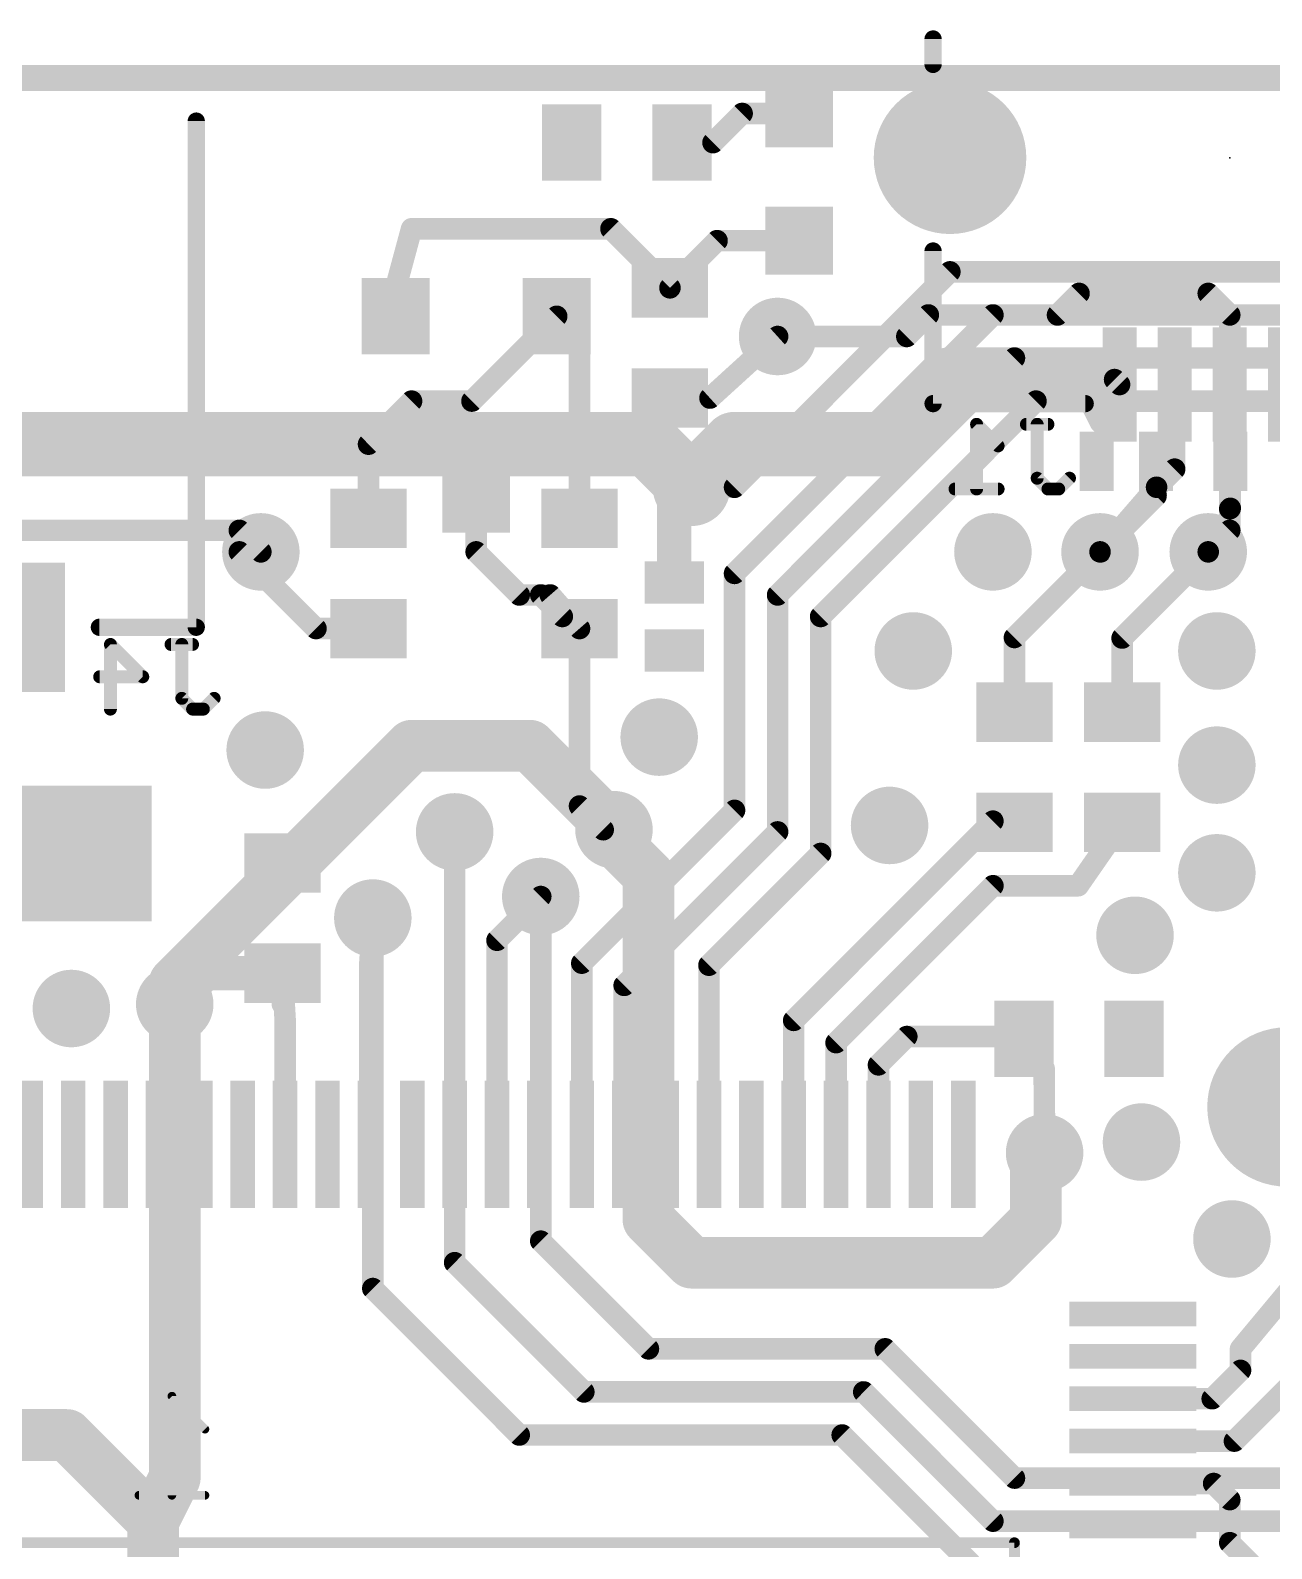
# Model space of a CAD drawing. Extents: x 0 to 54.4, y 0.4 to 50.9.
# Drawn here: x 31.06 to 45.71, y 32.95 to 50.85 of the extents above; entities that cross this region are included whole.
import ezdxf

# ---------------------------------------------------------------- set-up
doc = ezdxf.new("R2010")
doc.units = 0
for name, color, linetype in [('1', 22, 'CONTINUOUS'), ('16', 175, 'CONTINUOUS'), ('17', 82, 'CONTINUOUS'), ('18', 82, 'CONTINUOUS'), ('22', 253, 'CONTINUOUS'), ('24', 7, 'CONTINUOUS'), ('26', 253, 'CONTINUOUS')]:
    doc.layers.add(name, color=color, linetype=linetype)

# ---------------------------------------------------------------- blocks, each defined once
blk = doc.blocks.new('RECT')
blk.add_solid([(-0.5, -0.5), (0.5, -0.5), (-0.5, 0.5), (0.5, 0.5)])
blk = doc.blocks.new('ROUNDP')
at = {"const_width": 0.5}
blk.add_lwpolyline([(0, -0.25, 1), (0, 0.25, 1), (0, -0.25)], format="xyb", dxfattribs=at)
blk = doc.blocks.new('SQUAREP')
blk.add_solid([(-0.5, -0.5), (0.5, -0.5), (-0.5, 0.5), (0.5, 0.5)])
blk = doc.blocks.new('ROUNDV')
at = {"const_width": 0.5}
blk.add_lwpolyline([(0, -0.25, 1), (0, 0.25, 1), (0, -0.25)], format="xyb", dxfattribs=at)

msp = doc.modelspace()

# ---------------------------------------------------------------- linework, layer by layer
at = {"layer": '1'}
for points, const_width in [([(54.102, 50.292), (0.508, 50.292)], 0.254), ([(39.116, 49.53), (39.4596, 49.8736)], 0.254), ([(40.132, 49.8736), (39.4596, 49.8736)], 0.254), ([(38.75, 49.53), (39.116, 49.53)], 0.254), ([(35.372, 47.818), (35.56, 48.514)], 0.254), ([(35.56, 48.514), (37.9118, 48.514)], 0.254), ([(37.9118, 48.514), (38.608, 47.8178)], 0.254), ([(39.1638, 48.3736), (38.608, 47.8178)], 0.254), ([(40.132, 48.3736), (39.1638, 48.3736)], 0.254), ([(39.37, 45.466), (41.91, 48.006)], 0.254), ([(41.91, 48.006), (48.514, 48.006)], 0.254), ([(35.372, 47.482), (35.372, 47.818)], 0.254), ([(39.37, 44.45), (42.418, 47.498)], 0.254), ([(42.418, 47.498), (48.006, 47.498)], 0.254), ([(36.272, 46.482), (37.272, 47.482)], 0.254), ([(37.5412, 47.162), (37.272, 47.482)], 0.254), ([(37.5412, 45.1), (37.5412, 47.162)], 0.254), ([(39.0802, 46.5178), (39.878, 47.244)], 0.254), ([(39.878, 44.196), (42.672, 46.99)], 0.254), ([(42.672, 46.99), (47.752, 46.99)], 0.254), ([(35.052, 45.974), (35.56, 46.482)], 0.254), ([(35.56, 46.482), (36.272, 46.482)], 0.254), ([(38.608, 46.5178), (39.0802, 46.5178)], 0.254), ([(40.386, 43.942), (42.926, 46.482)], 0.254), ([(42.926, 46.482), (47.498, 46.482)], 0.254), ([(35.052, 45.1), (35.052, 45.974)], 0.254), ([(44.3428, 45.7708), (44.3428, 45.3652)], 0.254), ([(45.2176, 45.7708), (45.2176, 45.2176)], 0.254), ([(38.6588, 45.2628), (38.862, 45.466)], 0.4064), ([(36.322, 45.382), (36.322, 44.704)], 0.254), ([(38.862, 45.466), (39.37, 45.466)], 0.254), ([(44.3428, 45.3652), (43.6816, 44.704)], 0.254), ([(38.6588, 44.342), (38.6588, 45.2628)], 0.4064), ([(45.2176, 45.2176), (45.212, 45.212)], 0.254), ([(45.212, 45.212), (45.212, 44.958)], 0.254), ([(45.212, 44.958), (44.958, 44.704)], 0.254), ([(33.782, 44.704), (33.528, 44.704)], 0.254), ([(33.528, 44.704), (34.432, 43.8)], 0.254), ([(36.322, 44.704), (36.83, 44.196)], 0.254), ([(42.672, 43.6944), (43.6816, 44.704)], 0.254), ([(44.958, 44.704), (43.942, 43.688)], 0.254), ([(39.37, 41.656), (39.37, 44.45)], 0.254), ([(36.83, 44.196), (37.084, 44.196)], 0.254), ([(37.084, 44.196), (37.196, 44.196)], 0.254), ([(37.084, 44.196), (37.338, 43.942)], 0.254), ([(37.196, 44.196), (37.5412, 43.8)], 0.254), ([(39.878, 41.402), (39.878, 44.196)], 0.254), ([(37.338, 43.942), (37.338, 43.688)], 0.254), ([(40.386, 41.148), (40.386, 43.942)], 0.254), ([(35.052, 43.8), (34.432, 43.8)], 0.254), ([(37.5412, 41.7068), (37.5412, 43.8)], 0.254), ([(42.672, 42.814), (42.672, 43.6944)], 0.254), ([(43.942, 43.688), (43.942, 42.814)], 0.254), ([(37.8206, 41.4274), (37.5412, 41.7068)], 0.254), ([(37.568, 39.854), (39.37, 41.656)], 0.254), ([(37.9476, 41.4274), (37.8206, 41.4274)], 0.254), ([(40.068, 39.179), (42.418, 41.529)], 0.254), ([(42.418, 41.529), (42.56, 41.529)], 0.254), ([(42.56, 41.529), (42.672, 41.514)], 0.254), ([(43.4236, 40.767), (43.942, 41.514)], 0.254), ([(36.068, 37.718), (36.068, 41.402)], 0.254), ([(38.068, 39.592), (39.878, 41.402)], 0.254), ([(39.068, 39.83), (40.386, 41.148)], 0.254), ([(40.568, 38.917), (42.418, 40.767)], 0.254), ([(42.418, 40.767), (43.4236, 40.767)], 0.254), ([(36.568, 40.124), (37.084, 40.64)], 0.254), ([(35.068, 39.862), (35.1028, 40.386)], 0.254), ([(36.568, 37.718), (36.568, 40.124)], 0.254), ([(33.132, 39.736), (32.766, 39.37)], 0.4064), ([(34.036, 39.736), (33.132, 39.736)], 0.4064), ([(35.068, 37.718), (35.068, 39.862)], 0.254), ([(37.568, 37.718), (37.568, 39.854)], 0.254), ([(39.068, 37.718), (39.068, 39.83)], 0.254), ([(34.068, 39.196), (34.036, 39.736)], 0.254), ([(34.036, 39.736), (34.036, 39.37)], 0.254), ([(38.068, 37.718), (38.068, 39.592)], 0.254), ([(34.068, 37.718), (34.068, 39.196)], 0.254), ([(40.068, 37.718), (40.068, 39.179)], 0.254), ([(40.568, 37.718), (40.568, 38.917)], 0.254), ([(41.068, 38.655), (41.402, 38.989)], 0.254), ([(41.402, 38.989), (42.7332, 38.989)], 0.254), ([(42.7332, 38.989), (42.784, 38.9636)], 0.254), ([(43.0228, 38.608), (42.784, 38.9636)], 0.254), ([(41.068, 37.718), (41.068, 38.655)], 0.254), ([(43.0276, 37.6174), (43.0228, 38.608)], 0.254), ([(45.339, 35.306), (45.974, 36.068)], 0.254), ([(45.339, 35.052), (45.339, 35.306)], 0.254), ([(45.005, 34.718), (45.339, 35.052)], 0.254), ([(45.267, 34.218), (45.974, 34.925)], 0.254), ([(44.068, 34.718), (45.005, 34.718)], 0.254), ([(44.068, 34.218), (45.267, 34.218)], 0.254), ([(44.068, 33.718), (45.022, 33.718)], 0.254), ([(45.022, 33.718), (45.212, 33.528)], 0.254), ([(45.212, 33.528), (45.212, 33.02)], 0.254), ([(45.212, 33.02), (45.466, 32.766)], 0.254)]:
    msp.add_lwpolyline(points, dxfattribs=dict(at, const_width=const_width))
for points, const_width in [([(39.4596, 49.9371, 1), (39.4596, 49.8101)], 0.127), ([(39.5045, 49.8287, 1), (39.4147, 49.9185)], 0.127), ([(40.132, 49.8101, 1), (40.132, 49.9371)], 0.127), ([(38.75, 49.5935, 1), (38.75, 49.4665)], 0.127), ([(39.0711, 49.5749, 1), (39.1609, 49.4851)], 0.127), ([(39.116, 49.4665, 1), (39.116, 49.5935)], 0.127), ([(35.56, 48.5775, 1), (35.56, 48.4505)], 0.127), ([(35.6213, 48.4974, 1), (35.4987, 48.5306)], 0.127), ([(37.9567, 48.5589, 1), (37.8669, 48.4691)], 0.127), ([(37.9118, 48.4505, 1), (37.9118, 48.5775)], 0.127), ([(39.1638, 48.4371, 1), (39.1638, 48.3101)], 0.127), ([(39.2087, 48.3287, 1), (39.1189, 48.4185)], 0.127), ([(40.132, 48.3101, 1), (40.132, 48.4371)], 0.127), ([(41.91, 48.0695, 1), (41.91, 47.9425)], 0.127), ([(41.9549, 47.9611, 1), (41.8651, 48.0509)], 0.127), ([(35.4355, 47.818, 1), (35.3085, 47.818)], 0.127), ([(35.3107, 47.8346, 1), (35.4333, 47.8014)], 0.127), ([(38.5631, 47.8627, 1), (38.6529, 47.7729)], 0.127), ([(38.5631, 47.7729, 1), (38.6529, 47.8627)], 0.127), ([(42.418, 47.5615, 1), (42.418, 47.4345)], 0.127), ([(42.4629, 47.4531, 1), (42.3731, 47.5429)], 0.127), ([(35.3085, 47.482, 1), (35.4355, 47.482)], 0.127), ([(37.3206, 47.5229, 1), (37.2234, 47.4411)], 0.127), ([(37.3169, 47.4371, 1), (37.2271, 47.5269)], 0.127), ([(37.6047, 47.162, 1), (37.4777, 47.162)], 0.127), ([(37.4926, 47.1211, 1), (37.5898, 47.2029)], 0.127), ([(39.9207, 47.197, 1), (39.8353, 47.291)], 0.127), ([(42.672, 47.0535, 1), (42.672, 46.9265)], 0.127), ([(42.7169, 46.9451, 1), (42.6271, 47.0349)], 0.127), ([(35.56, 46.5455, 1), (35.56, 46.4185)], 0.127), ([(35.6049, 46.4371, 1), (35.5151, 46.5269)], 0.127), ([(36.2271, 46.5269, 1), (36.3169, 46.4371)], 0.127), ([(36.272, 46.4185, 1), (36.272, 46.5455)], 0.127), ([(38.608, 46.5813, 1), (38.608, 46.4543)], 0.127), ([(39.0375, 46.5648, 1), (39.1229, 46.4708)], 0.127), ([(39.0802, 46.4543, 1), (39.0802, 46.5813)], 0.127), ([(42.926, 46.5455, 1), (42.926, 46.4185)], 0.127), ([(42.9709, 46.4371, 1), (42.8811, 46.5269)], 0.127), ([(35.1155, 45.974, 1), (34.9885, 45.974)], 0.127), ([(35.0071, 46.0189, 1), (35.0969, 45.9291)], 0.127), ([(44.4063, 45.7708, 1), (44.2793, 45.7708)], 0.127), ([(45.2811, 45.7708, 1), (45.1541, 45.7708)], 0.127), ([(38.9338, 45.3942, 1), (38.7902, 45.5378)], 0.2032), ([(36.3855, 45.382, 1), (36.2585, 45.382)], 0.127), ([(38.862, 45.5295, 1), (38.862, 45.4025)], 0.127), ([(39.3251, 45.5109, 1), (39.4149, 45.4211)], 0.127), ([(39.37, 45.4025, 1), (39.37, 45.5295)], 0.127), ([(44.3877, 45.3203, 1), (44.2979, 45.4101)], 0.127), ([(38.7604, 45.2628, 1), (38.5572, 45.2628)], 0.2032), ([(38.587, 45.3346, 1), (38.7306, 45.191)], 0.2032), ([(44.2793, 45.3652, 1), (44.4063, 45.3652)], 0.127), ([(45.2755, 45.212, 1), (45.1485, 45.212)], 0.127), ([(45.1671, 45.2569, 1), (45.2569, 45.1671)], 0.127), ([(45.2625, 45.1727, 1), (45.1727, 45.2625)], 0.127), ([(34.9885, 45.1, 1), (35.1155, 45.1)], 0.127), ([(37.4777, 45.1, 1), (37.6047, 45.1)], 0.127), ([(45.1541, 45.2176, 1), (45.2811, 45.2176)], 0.127), ([(45.1485, 44.958, 1), (45.2755, 44.958)], 0.127), ([(45.2569, 44.9131, 1), (45.1671, 45.0029)], 0.127), ([(33.528, 44.7675, 1), (33.528, 44.6405)], 0.127), ([(33.5729, 44.7489, 1), (33.4831, 44.6591)], 0.127), ([(33.782, 44.6405, 1), (33.782, 44.7675)], 0.127), ([(36.3669, 44.7489, 1), (36.2771, 44.6591)], 0.127), ([(36.2585, 44.704, 1), (36.3855, 44.704)], 0.127), ([(43.6367, 44.7489, 1), (43.7265, 44.6591)], 0.127), ([(43.7265, 44.6591, 1), (43.6367, 44.7489)], 0.127), ([(44.9131, 44.7489, 1), (45.0029, 44.6591)], 0.127), ([(45.0029, 44.6591, 1), (44.9131, 44.7489)], 0.127), ([(38.5572, 44.342, 1), (38.7604, 44.342)], 0.2032), ([(39.4335, 44.45, 1), (39.3065, 44.45)], 0.127), ([(39.3251, 44.4949, 1), (39.4149, 44.4051)], 0.127), ([(36.83, 44.2595, 1), (36.83, 44.1325)], 0.127), ([(36.7851, 44.1511, 1), (36.8749, 44.2409)], 0.127), ([(37.084, 44.2595, 1), (37.084, 44.1325)], 0.127), ([(37.1289, 44.2409, 1), (37.0391, 44.1511)], 0.127), ([(37.084, 44.1325, 1), (37.084, 44.2595)], 0.127), ([(37.2439, 44.2377, 1), (37.1481, 44.1543)], 0.127), ([(37.196, 44.1325, 1), (37.196, 44.2595)], 0.127), ([(39.9415, 44.196, 1), (39.8145, 44.196)], 0.127), ([(39.8331, 44.2409, 1), (39.9229, 44.1511)], 0.127), ([(37.4015, 43.942, 1), (37.2745, 43.942)], 0.127), ([(37.2931, 43.8971, 1), (37.3829, 43.9869)], 0.127), ([(40.4495, 43.942, 1), (40.3225, 43.942)], 0.127), ([(40.3411, 43.9869, 1), (40.4309, 43.8971)], 0.127), ([(34.432, 43.8635, 1), (34.432, 43.7365)], 0.127), ([(34.3871, 43.7551, 1), (34.4769, 43.8449)], 0.127), ([(35.052, 43.7365, 1), (35.052, 43.8635)], 0.127), ([(37.6047, 43.8, 1), (37.4777, 43.8)], 0.127), ([(37.4933, 43.7583, 1), (37.5891, 43.8417)], 0.127), ([(37.2745, 43.688, 1), (37.4015, 43.688)], 0.127), ([(42.7355, 43.6944, 1), (42.6085, 43.6944)], 0.127), ([(42.6271, 43.7393, 1), (42.7169, 43.6495)], 0.127), ([(44.0055, 43.688, 1), (43.8785, 43.688)], 0.127), ([(43.8971, 43.7329, 1), (43.9869, 43.6431)], 0.127), ([(42.6085, 42.814, 1), (42.7355, 42.814)], 0.127), ([(43.8785, 42.814, 1), (44.0055, 42.814)], 0.127), ([(37.5861, 41.7517, 1), (37.4963, 41.6619)], 0.127), ([(37.4777, 41.7068, 1), (37.6047, 41.7068)], 0.127), ([(39.3065, 41.656, 1), (39.4335, 41.656)], 0.127), ([(39.4149, 41.6111, 1), (39.3251, 41.7009)], 0.127), ([(37.8206, 41.4909, 1), (37.8206, 41.3639)], 0.127), ([(37.9476, 41.3639, 1), (37.9476, 41.4909)], 0.127), ([(42.418, 41.5925, 1), (42.418, 41.4655)], 0.127), ([(42.4629, 41.4841, 1), (42.3731, 41.5739)], 0.127), ([(42.5684, 41.5919, 1), (42.5516, 41.4661)], 0.127), ([(42.56, 41.4655, 1), (42.56, 41.5925)], 0.127), ([(42.6636, 41.4511, 1), (42.6804, 41.5769)], 0.127), ([(43.9942, 41.4778, 1), (43.8898, 41.5502)], 0.127), ([(36.1315, 41.402, 1), (36.0045, 41.402)], 0.127), ([(37.7757, 41.3825, 1), (37.8655, 41.4723)], 0.127), ([(39.8145, 41.402, 1), (39.9415, 41.402)], 0.127), ([(39.9229, 41.3571, 1), (39.8331, 41.4469)], 0.127), ([(40.3225, 41.148, 1), (40.4495, 41.148)], 0.127), ([(40.4309, 41.1031, 1), (40.3411, 41.1929)], 0.127), ([(42.418, 40.8305, 1), (42.418, 40.7035)], 0.127), ([(42.4629, 40.7221, 1), (42.3731, 40.8119)], 0.127), ([(43.3714, 40.8032, 1), (43.4758, 40.7308)], 0.127), ([(43.4236, 40.7035, 1), (43.4236, 40.8305)], 0.127), ([(37.1289, 40.5951, 1), (37.0391, 40.6849)], 0.127), ([(35.1662, 40.3818, 1), (35.0394, 40.3902)], 0.127), ([(36.6315, 40.124, 1), (36.5045, 40.124)], 0.127), ([(36.5231, 40.1689, 1), (36.6129, 40.0791)], 0.127), ([(33.132, 39.8376, 1), (33.132, 39.6344)], 0.2032), ([(33.2038, 39.6642, 1), (33.0602, 39.8078)], 0.2032), ([(34.036, 39.6344, 1), (34.036, 39.8376)], 0.2032), ([(35.1315, 39.862, 1), (35.0045, 39.862)], 0.127), ([(35.0046, 39.8662, 1), (35.1314, 39.8578)], 0.127), ([(37.6315, 39.854, 1), (37.5045, 39.854)], 0.127), ([(37.5231, 39.8989, 1), (37.6129, 39.8091)], 0.127), ([(39.1315, 39.83, 1), (39.0045, 39.83)], 0.127), ([(39.0231, 39.8749, 1), (39.1129, 39.7851)], 0.127), ([(34.0994, 39.7398, 1), (33.9726, 39.7322)], 0.127), ([(34.0995, 39.736, 1), (33.9725, 39.736)], 0.127), ([(38.1315, 39.592, 1), (38.0045, 39.592)], 0.127), ([(38.0231, 39.6369, 1), (38.1129, 39.5471)], 0.127), ([(32.6942, 39.4418, 1), (32.8378, 39.2982)], 0.2032), ([(33.9725, 39.37, 1), (34.0995, 39.37)], 0.127), ([(34.1315, 39.196, 1), (34.0045, 39.196)], 0.127), ([(34.0046, 39.1922, 1), (34.1314, 39.1998)], 0.127), ([(40.1315, 39.179, 1), (40.0045, 39.179)], 0.127), ([(40.0231, 39.2239, 1), (40.1129, 39.1341)], 0.127), ([(40.6315, 38.917, 1), (40.5045, 38.917)], 0.127), ([(41.402, 39.0525, 1), (41.402, 38.9255)], 0.127), ([(41.4469, 38.9441, 1), (41.3571, 39.0339)], 0.127), ([(42.7616, 39.0458, 1), (42.7048, 38.9322)], 0.127), ([(42.8367, 38.999, 1), (42.7313, 38.9282)], 0.127), ([(42.7332, 38.9255, 1), (42.7332, 39.0525)], 0.127), ([(42.7556, 38.9068, 1), (42.8124, 39.0204)], 0.127), ([(40.5231, 38.9619, 1), (40.6129, 38.8721)], 0.127), ([(41.1315, 38.655, 1), (41.0045, 38.655)], 0.127), ([(41.0231, 38.6999, 1), (41.1129, 38.6101)], 0.127), ([(43.0863, 38.6083, 1), (42.9593, 38.6077)], 0.127), ([(42.97, 38.5726, 1), (43.0755, 38.6434)], 0.127), ([(34.0045, 37.718, 1), (34.1315, 37.718)], 0.127), ([(35.0045, 37.718, 1), (35.1315, 37.718)], 0.127), ([(36.0045, 37.718, 1), (36.1315, 37.718)], 0.127), ([(36.5045, 37.718, 1), (36.6315, 37.718)], 0.127), ([(37.5045, 37.718, 1), (37.6315, 37.718)], 0.127), ([(38.0045, 37.718, 1), (38.1315, 37.718)], 0.127), ([(39.0045, 37.718, 1), (39.1315, 37.718)], 0.127), ([(40.0045, 37.718, 1), (40.1315, 37.718)], 0.127), ([(40.5045, 37.718, 1), (40.6315, 37.718)], 0.127), ([(41.0045, 37.718, 1), (41.1315, 37.718)], 0.127), ([(42.9641, 37.6171, 1), (43.0911, 37.6177)], 0.127), ([(45.4025, 35.306, 1), (45.2755, 35.306)], 0.127), ([(45.2902, 35.3467, 1), (45.3878, 35.2653)], 0.127), ([(45.2755, 35.052, 1), (45.4025, 35.052)], 0.127), ([(45.3839, 35.0071, 1), (45.2941, 35.0969)], 0.127), ([(44.068, 34.7815, 1), (44.068, 34.6545)], 0.127), ([(44.9601, 34.7629, 1), (45.0499, 34.6731)], 0.127), ([(45.005, 34.6545, 1), (45.005, 34.7815)], 0.127), ([(44.068, 34.2815, 1), (44.068, 34.1545)], 0.127), ([(45.2221, 34.2629, 1), (45.3119, 34.1731)], 0.127), ([(45.267, 34.1545, 1), (45.267, 34.2815)], 0.127), ([(44.068, 33.7815, 1), (44.068, 33.6545)], 0.127), ([(45.0669, 33.7629, 1), (44.9771, 33.6731)], 0.127), ([(45.022, 33.6545, 1), (45.022, 33.7815)], 0.127), ([(45.2755, 33.528, 1), (45.1485, 33.528)], 0.127), ([(45.1671, 33.4831, 1), (45.2569, 33.5729)], 0.127), ([(45.2569, 33.0649, 1), (45.1671, 32.9751)], 0.127), ([(45.1485, 33.02, 1), (45.2755, 33.02)], 0.127)]:
    msp.add_lwpolyline(points, format="xyb", dxfattribs=dict(at, const_width=const_width))
at = {"layer": '16'}
for points, const_width in [([(54.102, 50.292), (0.508, 50.292)], 0.3048), ([(43.18, 47.498), (43.434, 47.752)], 0.254), ([(43.434, 47.752), (44.958, 47.752)], 0.254), ([(45.212, 47.498), (44.958, 47.752)], 0.254), ([(41.402, 47.244), (41.656, 47.498)], 0.254), ([(41.656, 47.498), (43.18, 47.498)], 0.254), ([(45.212, 47.498), (45.212, 46.6772)], 0.254), ([(39.878, 47.244), (41.402, 47.244)], 0.254), ([(41.148, 45.974), (41.91, 46.736)], 0.762), ([(43.434, 46.736), (41.91, 46.736)], 0.762), ([(43.434, 46.736), (43.688, 46.228)], 0.254), ([(43.688, 46.228), (43.688, 46.736)], 0.254), ([(43.8532, 46.736), (43.688, 46.736)], 0.254), ([(43.8532, 46.736), (43.912, 46.6772)], 0.254), ([(44.562, 46.6772), (44.562, 45.6796)], 0.254), ([(45.212, 44.958), (45.212, 46.6772)], 0.254), ([(30.48, 45.974), (38.354, 45.974)], 0.762), ([(38.354, 45.974), (38.862, 45.466)], 0.762), ([(39.37, 45.974), (38.862, 45.466)], 0.762), ([(41.148, 45.974), (39.37, 45.974)], 0.762), ([(44.562, 45.6796), (44.3484, 45.466)], 0.254), ([(44.3484, 45.466), (43.688, 44.704)], 0.254), ([(25.654, 44.958), (33.528, 44.958)], 0.254), ([(33.528, 44.958), (33.782, 44.704)], 0.254), ([(45.212, 44.958), (44.958, 44.704)], 0.254), ([(43.6816, 44.704), (43.688, 44.704)], 0.254), ([(32.766, 39.624), (35.56, 42.418)], 0.6096), ([(35.56, 42.418), (36.957, 42.418)], 0.6096), ([(36.957, 42.418), (37.9476, 41.4274)], 0.6096), ([(37.9476, 41.4274), (37.9476, 41.3004)], 0.6096), ([(37.9476, 41.3004), (38.354, 40.894)], 0.6096), ([(36.068, 36.322), (36.068, 41.402)], 0.254), ([(38.354, 40.894), (38.354, 36.83)], 0.6096), ([(37.084, 36.576), (37.084, 40.64)], 0.254), ([(35.1028, 40.386), (35.1028, 36.0172)], 0.254), ([(32.766, 39.37), (32.766, 39.624)], 0.6096), ([(32.766, 33.782), (32.766, 39.37)], 0.6096), ([(42.926, 37.5158), (43.0276, 37.6174)], 0.6096), ([(42.926, 36.83), (42.926, 37.5158)], 0.6096), ([(38.354, 36.83), (38.862, 36.322)], 0.6096), ([(42.418, 36.322), (42.926, 36.83)], 0.6096), ([(38.354, 35.306), (37.084, 36.576)], 0.254), ([(38.862, 36.322), (42.418, 36.322)], 0.6096), ([(37.592, 34.798), (36.068, 36.322)], 0.254), ([(35.1028, 36.0172), (36.83, 34.29)], 0.254), ([(41.148, 35.306), (38.354, 35.306)], 0.254), ([(42.672, 33.782), (41.148, 35.306)], 0.254), ([(40.894, 34.798), (37.592, 34.798)], 0.254), ([(42.418, 33.274), (40.894, 34.798)], 0.254), ([(31.496, 34.29), (25.273, 34.29)], 0.6096), ([(32.512, 33.274), (31.496, 34.29)], 0.6096), ([(36.83, 34.29), (40.64, 34.29)], 0.254), ([(40.64, 34.29), (42.164, 32.766)], 0.254), ([(32.766, 33.782), (32.512, 33.274)], 0.6096), ([(48.514, 33.782), (42.672, 33.782)], 0.254), ([(32.512, 31.242), (32.512, 33.274)], 0.6096), ([(48.006, 33.274), (42.418, 33.274)], 0.254)]:
    msp.add_lwpolyline(points, dxfattribs=dict(at, const_width=const_width))
for points, const_width in [([(43.434, 47.8155, 1), (43.434, 47.6885)], 0.127), ([(43.4789, 47.7071, 1), (43.3891, 47.7969)], 0.127), ([(45.0029, 47.7969, 1), (44.9131, 47.7071)], 0.127), ([(44.958, 47.6885, 1), (44.958, 47.8155)], 0.127), ([(41.656, 47.5615, 1), (41.656, 47.4345)], 0.127), ([(41.7009, 47.4531, 1), (41.6111, 47.5429)], 0.127), ([(43.18, 47.4345, 1), (43.18, 47.5615)], 0.127), ([(45.2755, 47.498, 1), (45.1485, 47.498)], 0.127), ([(43.1351, 47.5429, 1), (43.2249, 47.4531)], 0.127), ([(45.1671, 47.4531, 1), (45.2569, 47.5429)], 0.127), ([(39.878, 47.3075, 1), (39.878, 47.1805)], 0.127), ([(41.3571, 47.2889, 1), (41.4469, 47.1991)], 0.127), ([(41.402, 47.1805, 1), (41.402, 47.3075)], 0.127), ([(41.91, 46.9265, 1), (41.91, 46.5455)], 0.381), ([(42.0447, 46.6013, 1), (41.7753, 46.8707)], 0.381), ([(43.434, 46.5455, 1), (43.434, 46.9265)], 0.381), ([(43.4908, 46.7644, 1), (43.3772, 46.7076)], 0.127), ([(43.7515, 46.736, 1), (43.6245, 46.736)], 0.127), ([(43.688, 46.7995, 1), (43.688, 46.6725)], 0.127), ([(43.8981, 46.7809, 1), (43.8083, 46.6911)], 0.127), ([(43.8532, 46.6725, 1), (43.8532, 46.7995)], 0.127), ([(43.8671, 46.6323, 1), (43.9569, 46.7221)], 0.127), ([(44.6255, 46.6772, 1), (44.4985, 46.6772)], 0.127), ([(45.2755, 46.6772, 1), (45.1485, 46.6772)], 0.127), ([(45.1485, 46.6772, 1), (45.2755, 46.6772)], 0.127), ([(38.4887, 46.1087, 1), (38.2193, 45.8393)], 0.381), ([(38.354, 45.7835, 1), (38.354, 46.1645)], 0.381), ([(39.37, 46.1645, 1), (39.37, 45.7835)], 0.381), ([(39.5047, 45.8393, 1), (39.2353, 46.1087)], 0.381), ([(41.0133, 46.1087, 1), (41.2827, 45.8393)], 0.381), ([(41.148, 45.7835, 1), (41.148, 46.1645)], 0.381), ([(43.6245, 46.228, 1), (43.7515, 46.228)], 0.127), ([(43.6312, 46.1996, 1), (43.7448, 46.2564)], 0.127), ([(38.7273, 45.6007, 1), (38.9967, 45.3313)], 0.381), ([(38.7273, 45.3313, 1), (38.9967, 45.6007)], 0.381), ([(44.4985, 45.6796, 1), (44.6255, 45.6796)], 0.127), ([(44.6069, 45.6347, 1), (44.5171, 45.7245)], 0.127), ([(44.3035, 45.5109, 1), (44.3933, 45.4211)], 0.127), ([(44.3964, 45.4244, 1), (44.3004, 45.5076)], 0.127), ([(33.5729, 45.0029, 1), (33.4831, 44.9131)], 0.127), ([(33.528, 44.8945, 1), (33.528, 45.0215)], 0.127), ([(45.1485, 44.958, 1), (45.2755, 44.958)], 0.127), ([(45.2569, 44.9131, 1), (45.1671, 45.0029)], 0.127), ([(33.7371, 44.6591, 1), (33.8269, 44.7489)], 0.127), ([(43.6816, 44.7675, 1), (43.6816, 44.6405)], 0.127), ([(43.64, 44.7456, 1), (43.736, 44.6624)], 0.127), ([(43.688, 44.6405, 1), (43.688, 44.7675)], 0.127), ([(44.9131, 44.7489, 1), (45.0029, 44.6591)], 0.127), ([(35.56, 42.5704, 1), (35.56, 42.2656)], 0.3048), ([(35.6678, 42.3102, 1), (35.4522, 42.5258)], 0.3048), ([(37.0648, 42.5258, 1), (36.8492, 42.3102)], 0.3048), ([(36.957, 42.2656, 1), (36.957, 42.5704)], 0.3048), ([(38.1, 41.4274, 1), (37.7952, 41.4274)], 0.3048), ([(38.0554, 41.4082, 1), (37.8398, 41.1926)], 0.3048), ([(37.8398, 41.3196, 1), (38.0554, 41.5352)], 0.3048), ([(36.1315, 41.402, 1), (36.0045, 41.402)], 0.127), ([(37.7952, 41.3004, 1), (38.1, 41.3004)], 0.3048), ([(38.5064, 40.894, 1), (38.2016, 40.894)], 0.3048), ([(38.2462, 40.7862, 1), (38.4618, 41.0018)], 0.3048), ([(37.1475, 40.64, 1), (37.0205, 40.64)], 0.127), ([(35.1663, 40.386, 1), (35.0393, 40.386)], 0.127), ([(32.9184, 39.624, 1), (32.6136, 39.624)], 0.3048), ([(32.6582, 39.7318, 1), (32.8738, 39.5162)], 0.3048), ([(32.9184, 39.37, 1), (32.6136, 39.37)], 0.3048), ([(32.6136, 39.37, 1), (32.9184, 39.37)], 0.3048), ([(43.0784, 37.5158, 1), (42.7736, 37.5158)], 0.3048), ([(43.1354, 37.5096, 1), (42.9198, 37.7252)], 0.3048), ([(42.8182, 37.6236, 1), (43.0338, 37.408)], 0.3048), ([(38.4618, 36.9378, 1), (38.2462, 36.7222)], 0.3048), ([(43.0338, 36.7222, 1), (42.8182, 36.9378)], 0.3048), ([(38.2016, 36.83, 1), (38.5064, 36.83)], 0.3048), ([(42.7736, 36.83, 1), (43.0784, 36.83)], 0.3048), ([(37.1289, 36.6209, 1), (37.0391, 36.5311)], 0.127), ([(37.0205, 36.576, 1), (37.1475, 36.576)], 0.127), ([(38.862, 36.4744, 1), (38.862, 36.1696)], 0.3048), ([(38.7542, 36.2142, 1), (38.9698, 36.4298)], 0.3048), ([(42.3102, 36.4298, 1), (42.5258, 36.2142)], 0.3048), ([(42.418, 36.1696, 1), (42.418, 36.4744)], 0.3048), ([(36.1129, 36.3669, 1), (36.0231, 36.2771)], 0.127), ([(36.0045, 36.322, 1), (36.1315, 36.322)], 0.127), ([(35.1477, 36.0621, 1), (35.0579, 35.9723)], 0.127), ([(35.0393, 36.0172, 1), (35.1663, 36.0172)], 0.127), ([(38.354, 35.3695, 1), (38.354, 35.2425)], 0.127), ([(38.3091, 35.2611, 1), (38.3989, 35.3509)], 0.127), ([(41.1929, 35.3509, 1), (41.1031, 35.2611)], 0.127), ([(41.148, 35.2425, 1), (41.148, 35.3695)], 0.127), ([(37.592, 34.8615, 1), (37.592, 34.7345)], 0.127), ([(40.9389, 34.8429, 1), (40.8491, 34.7531)], 0.127), ([(40.894, 34.7345, 1), (40.894, 34.8615)], 0.127), ([(37.5471, 34.7531, 1), (37.6369, 34.8429)], 0.127), ([(31.6038, 34.3978, 1), (31.3882, 34.1822)], 0.3048), ([(31.496, 34.1376, 1), (31.496, 34.4424)], 0.3048), ([(36.83, 34.3535, 1), (36.83, 34.2265)], 0.127), ([(36.7851, 34.2451, 1), (36.8749, 34.3349)], 0.127), ([(40.6849, 34.3349, 1), (40.5951, 34.2451)], 0.127), ([(40.64, 34.2265, 1), (40.64, 34.3535)], 0.127), ([(32.9023, 33.7138, 1), (32.6297, 33.8502)], 0.3048), ([(32.6136, 33.782, 1), (32.9184, 33.782)], 0.3048), ([(42.672, 33.8455, 1), (42.672, 33.7185)], 0.127), ([(42.6271, 33.7371, 1), (42.7169, 33.8269)], 0.127), ([(32.6644, 33.274, 1), (32.3596, 33.274)], 0.3048), ([(32.3757, 33.3422, 1), (32.6483, 33.2058)], 0.3048), ([(32.4042, 33.1662, 1), (32.6198, 33.3818)], 0.3048), ([(42.418, 33.3375, 1), (42.418, 33.2105)], 0.127), ([(42.3731, 33.2291, 1), (42.4629, 33.3189)], 0.127)]:
    msp.add_lwpolyline(points, format="xyb", dxfattribs=dict(at, const_width=const_width))
at = {"layer": '22'}
for points, const_width in [([(41.712, 50.7522), (41.712, 50.4522)], 0.2032), ([(33.02, 49.784), (33.02, 43.815)], 0.2032), ([(41.712, 46.4522), (41.712, 48.2522)], 0.2032), ([(43.507, 46.4522), (41.712, 46.4522)], 0.2032), ([(33.02, 43.815), (31.877, 43.815)], 0.2032), ([(33.1226, 34.3584), (32.7328, 34.7482)], 0.1016), ([(32.7328, 34.7482), (32.7328, 33.5788)], 0.1016), ([(33.1226, 33.5788), (32.343, 33.5788)], 0.1016), ([(42.672, 33.02), (28.956, 33.02)], 0.127), ([(42.672, 25.654), (42.672, 33.02)], 0.127)]:
    msp.add_lwpolyline(points, dxfattribs=dict(at, const_width=const_width))
for points, const_width in [([(41.7628, 50.7522, 1), (41.6612, 50.7522)], 0.1016), ([(41.6612, 50.4522, 1), (41.7628, 50.4522)], 0.1016), ([(33.0708, 49.784, 1), (32.9692, 49.784)], 0.1016), ([(41.7628, 48.2522, 1), (41.6612, 48.2522)], 0.1016), ([(41.712, 46.503, 1), (41.712, 46.4014)], 0.1016), ([(43.507, 46.4014, 1), (43.507, 46.503)], 0.1016), ([(41.6612, 46.4522, 1), (41.7628, 46.4522)], 0.1016), ([(31.877, 43.8658, 1), (31.877, 43.7642)], 0.1016), ([(32.9692, 43.815, 1), (33.0708, 43.815)], 0.1016), ([(33.02, 43.7642, 1), (33.02, 43.8658)], 0.1016), ([(32.7508, 34.7662, 1), (32.7148, 34.7302)], 0.0508), ([(32.7582, 34.7482, 1), (32.7074, 34.7482)], 0.0508), ([(33.1046, 34.3404, 1), (33.1406, 34.3764)], 0.0508), ([(32.343, 33.6042, 1), (32.343, 33.5534)], 0.0508), ([(32.7074, 33.5788, 1), (32.7582, 33.5788)], 0.0508), ([(33.1226, 33.5534, 1), (33.1226, 33.6042)], 0.0508), ([(42.7038, 33.02, 1), (42.6403, 33.02)], 0.0635), ([(42.672, 32.9883, 1), (42.672, 33.0518)], 0.0635)]:
    msp.add_lwpolyline(points, format="xyb", dxfattribs=dict(at, const_width=const_width))
at = {"layer": '24'}
msp.add_point((45.212, 49.3522), dxfattribs=at)
at = {"layer": '26', "const_width": 0.0762}
for points in [[(42.2521, 46.2354, 1), (42.1982, 46.1815)], [(42.2633, 46.2084, 1), (42.1871, 46.2084)], [(42.8129, 46.2465, 1), (42.8129, 46.1703)], [(42.9781, 46.2084, 1), (42.9019, 46.2084)], [(43.0671, 46.1703, 1), (43.0671, 46.2465)], [(42.4524, 45.9273, 1), (42.5063, 45.9812)], [(41.9709, 45.4839, 1), (41.9709, 45.4077)], [(42.1871, 45.4458, 1), (42.2633, 45.4458)], [(42.4794, 45.4077, 1), (42.4794, 45.4839)], [(42.9019, 45.5729, 1), (42.9781, 45.5729)], [(42.9669, 45.5998, 1), (42.9131, 45.546)], [(43.0671, 45.4839, 1), (43.0671, 45.4077)], [(43.0402, 45.4189, 1), (43.0941, 45.4727)], [(43.1673, 45.4727, 1), (43.2212, 45.4189)], [(43.1942, 45.4077, 1), (43.1942, 45.4839)], [(43.3483, 45.546, 1), (43.2944, 45.5998)], [(32.0455, 43.6125, 1), (31.9693, 43.6125)], [(32.0344, 43.6394, 1), (31.9805, 43.5855)], [(32.7223, 43.6506, 1), (32.7223, 43.5744)], [(32.8875, 43.6125, 1), (32.8113, 43.6125)], [(32.9765, 43.5744, 1), (32.9765, 43.6506)], [(31.8803, 43.2692, 1), (31.8803, 43.193)], [(32.3618, 43.2042, 1), (32.4157, 43.2581)], [(32.3888, 43.193, 1), (32.3888, 43.2692)], [(32.8113, 42.9769, 1), (32.8875, 42.9769)], [(32.8763, 43.0038, 1), (32.8225, 42.95)], [(33.2577, 42.95, 1), (33.2038, 43.0038)], [(31.9693, 42.8498, 1), (32.0455, 42.8498)], [(32.9765, 42.8879, 1), (32.9765, 42.8117)], [(32.9496, 42.8229, 1), (33.0035, 42.8767)], [(33.0767, 42.8767, 1), (33.1306, 42.8229)], [(33.1036, 42.8117, 1), (33.1036, 42.8879)]]:
    msp.add_lwpolyline(points, format="xyb", dxfattribs=at)
at = {"layer": '26', "const_width": 0.1524}
for points in [[(42.4794, 45.9542), (42.2252, 46.2084)], [(42.2252, 46.2084), (42.2252, 45.4458)], [(43.0671, 46.2084), (42.8129, 46.2084)], [(42.94, 45.5729), (42.94, 46.2084)], [(42.4794, 45.4458), (41.9709, 45.4458)], [(43.0671, 45.4458), (42.94, 45.5729)], [(43.1942, 45.4458), (43.0671, 45.4458)], [(43.3213, 45.5729), (43.1942, 45.4458)], [(32.0074, 42.8498), (32.0074, 43.6125)], [(32.0074, 43.6125), (32.3888, 43.2311)], [(32.9765, 43.6125), (32.7223, 43.6125)], [(32.8494, 42.9769), (32.8494, 43.6125)], [(32.3888, 43.2311), (31.8803, 43.2311)], [(32.9765, 42.8498), (32.8494, 42.9769)], [(33.2307, 42.9769), (33.1036, 42.8498)], [(33.1036, 42.8498), (32.9765, 42.8498)]]:
    msp.add_lwpolyline(points, dxfattribs=at)

# ---------------------------------------------------------------- block references
at = {"layer": '1'}
for p, xscale, yscale in [((40.132, 49.8736), 0.8, 0.8), ((37.45, 49.53), 0.7, 0.9), ((38.75, 49.53), 0.7, 0.9), ((40.132, 48.3736), 0.8, 0.8), ((43.6428, 45.7708), 0.4, 0.7), ((44.3428, 45.7708), 0.4, 0.7), ((31.344, 41.148), 2.3, 1.6), ((42.784, 38.9636), 0.7, 0.9), ((44.084, 38.9636), 0.7, 0.9)]:
    msp.add_blockref('RECT', p, dxfattribs=dict(at, xscale=xscale, yscale=yscale))
for p, xscale, yscale, rotation in [((38.608, 47.8178), 0.7, 0.9, 90), ((35.372, 47.482), 0.8, 0.9, 180), ((37.272, 47.482), 0.8, 0.9, 180), ((38.608, 46.5178), 0.7, 0.9, 90), ((45.2176, 45.7708), 0.4, 0.7, 180), ((36.322, 45.382), 0.8, 0.9, 180), ((35.052, 45.1), 0.7, 0.9, 270), ((37.5412, 45.1), 0.7, 0.9, 270), ((38.6588, 44.342), 0.5, 0.7, 270), ((35.052, 43.8), 0.7, 0.9, 270), ((37.5412, 43.8), 0.7, 0.9, 270), ((38.6588, 43.542), 0.5, 0.7, 270), ((42.672, 42.814), 0.7, 0.9, 90), ((43.942, 42.814), 0.7, 0.9, 90), ((42.672, 41.514), 0.7, 0.9, 90), ((43.942, 41.514), 0.7, 0.9, 90), ((34.036, 41.036), 0.7, 0.9, 90), ((34.036, 39.736), 0.7, 0.9, 90), ((31.068, 37.718), 0.29, 1.5, 180), ((31.568, 37.718), 0.29, 1.5, 180), ((32.068, 37.718), 0.29, 1.5, 180), ((32.568, 37.718), 0.29, 1.5, 180), ((33.068, 37.718), 0.29, 1.5, 180), ((33.568, 37.718), 0.29, 1.5, 180), ((34.068, 37.718), 0.29, 1.5, 180), ((34.568, 37.718), 0.29, 1.5, 180), ((35.068, 37.718), 0.29, 1.5, 180), ((35.568, 37.718), 0.29, 1.5, 180), ((36.068, 37.718), 0.29, 1.5, 180), ((36.568, 37.718), 0.29, 1.5, 180), ((37.068, 37.718), 0.29, 1.5, 180), ((37.568, 37.718), 0.29, 1.5, 180), ((38.068, 37.718), 0.29, 1.5, 180), ((38.568, 37.718), 0.29, 1.5, 180), ((39.068, 37.718), 0.29, 1.5, 180), ((39.568, 37.718), 0.29, 1.5, 180), ((40.068, 37.718), 0.29, 1.5, 180), ((40.568, 37.718), 0.29, 1.5, 180), ((41.068, 37.718), 0.29, 1.5, 180), ((41.568, 37.718), 0.29, 1.5, 180), ((42.068, 37.718), 0.29, 1.5, 180), ((44.068, 35.718), 1.5, 0.29, 180), ((44.068, 35.218), 1.5, 0.29, 180), ((44.068, 34.718), 1.5, 0.29, 180), ((44.068, 34.218), 1.5, 0.29, 180), ((44.068, 33.718), 1.5, 0.29, 180), ((44.068, 33.218), 1.5, 0.29, 180)]:
    msp.add_blockref('RECT', p, dxfattribs=dict(at, xscale=xscale, yscale=yscale, rotation=rotation))
at = {"layer": '16', "xscale": 0.4, "yscale": 1.35}
for p in [(43.912, 46.6772), (44.562, 46.6772), (45.212, 46.6772), (45.862, 46.6772)]:
    msp.add_blockref('RECT', p, dxfattribs=at)
at = {"layer": '17'}
for name, p, xscale, yscale in [('ROUNDP', (41.912, 49.3522), 1.8, 1.8), ('ROUNDP', (41.912, 49.3522), 1.8, 1.8), ('SQUAREP', (30.7086, 43.815), 1.524, 1.524), ('SQUAREP', (30.7086, 43.815), 1.524, 1.524)]:
    msp.add_blockref(name, p, dxfattribs=dict(at, xscale=xscale, yscale=yscale))
at = {"layer": '17', "xscale": 1.8796, "yscale": 1.8796, "rotation": 225}
msp.add_blockref('ROUNDP', (45.8864, 38.1586), dxfattribs=at)
msp.add_blockref('ROUNDP', (45.8864, 38.1586), dxfattribs=at)
at = {"layer": '18', "xscale": 0.9144, "yscale": 0.9144}
for p in [(39.878, 47.244), (39.878, 47.244), (38.862, 45.466), (38.862, 45.466), (33.782, 44.704), (33.782, 44.704), (42.418, 44.704), (42.418, 44.704), (43.6816, 44.704), (43.6816, 44.704), (44.958, 44.704), (44.958, 44.704), (41.4782, 43.5356), (41.4782, 43.5356), (45.0596, 43.5356), (45.0596, 43.5356), (38.481, 42.5196), (38.481, 42.5196), (33.8328, 42.3672), (33.8328, 42.3672), (45.0596, 42.1894), (45.0596, 42.1894), (41.1988, 41.4782), (41.1988, 41.4782), (36.068, 41.402), (36.068, 41.402), (37.9476, 41.4274), (37.9476, 41.4274), (45.0596, 40.9194), (45.0596, 40.9194), (37.084, 40.64), (37.084, 40.64), (35.1028, 40.386), (35.1028, 40.386), (44.0944, 40.1828), (44.0944, 40.1828), (31.5468, 39.3192), (31.5468, 39.3192), (32.766, 39.37), (32.766, 39.37), (44.1706, 37.7444), (44.1706, 37.7444), (43.0276, 37.6174), (43.0276, 37.6174), (45.2374, 36.6014), (45.2374, 36.6014)]:
    msp.add_blockref('ROUNDV', p, dxfattribs=at)

doc.saveas('drawing.dxf')
